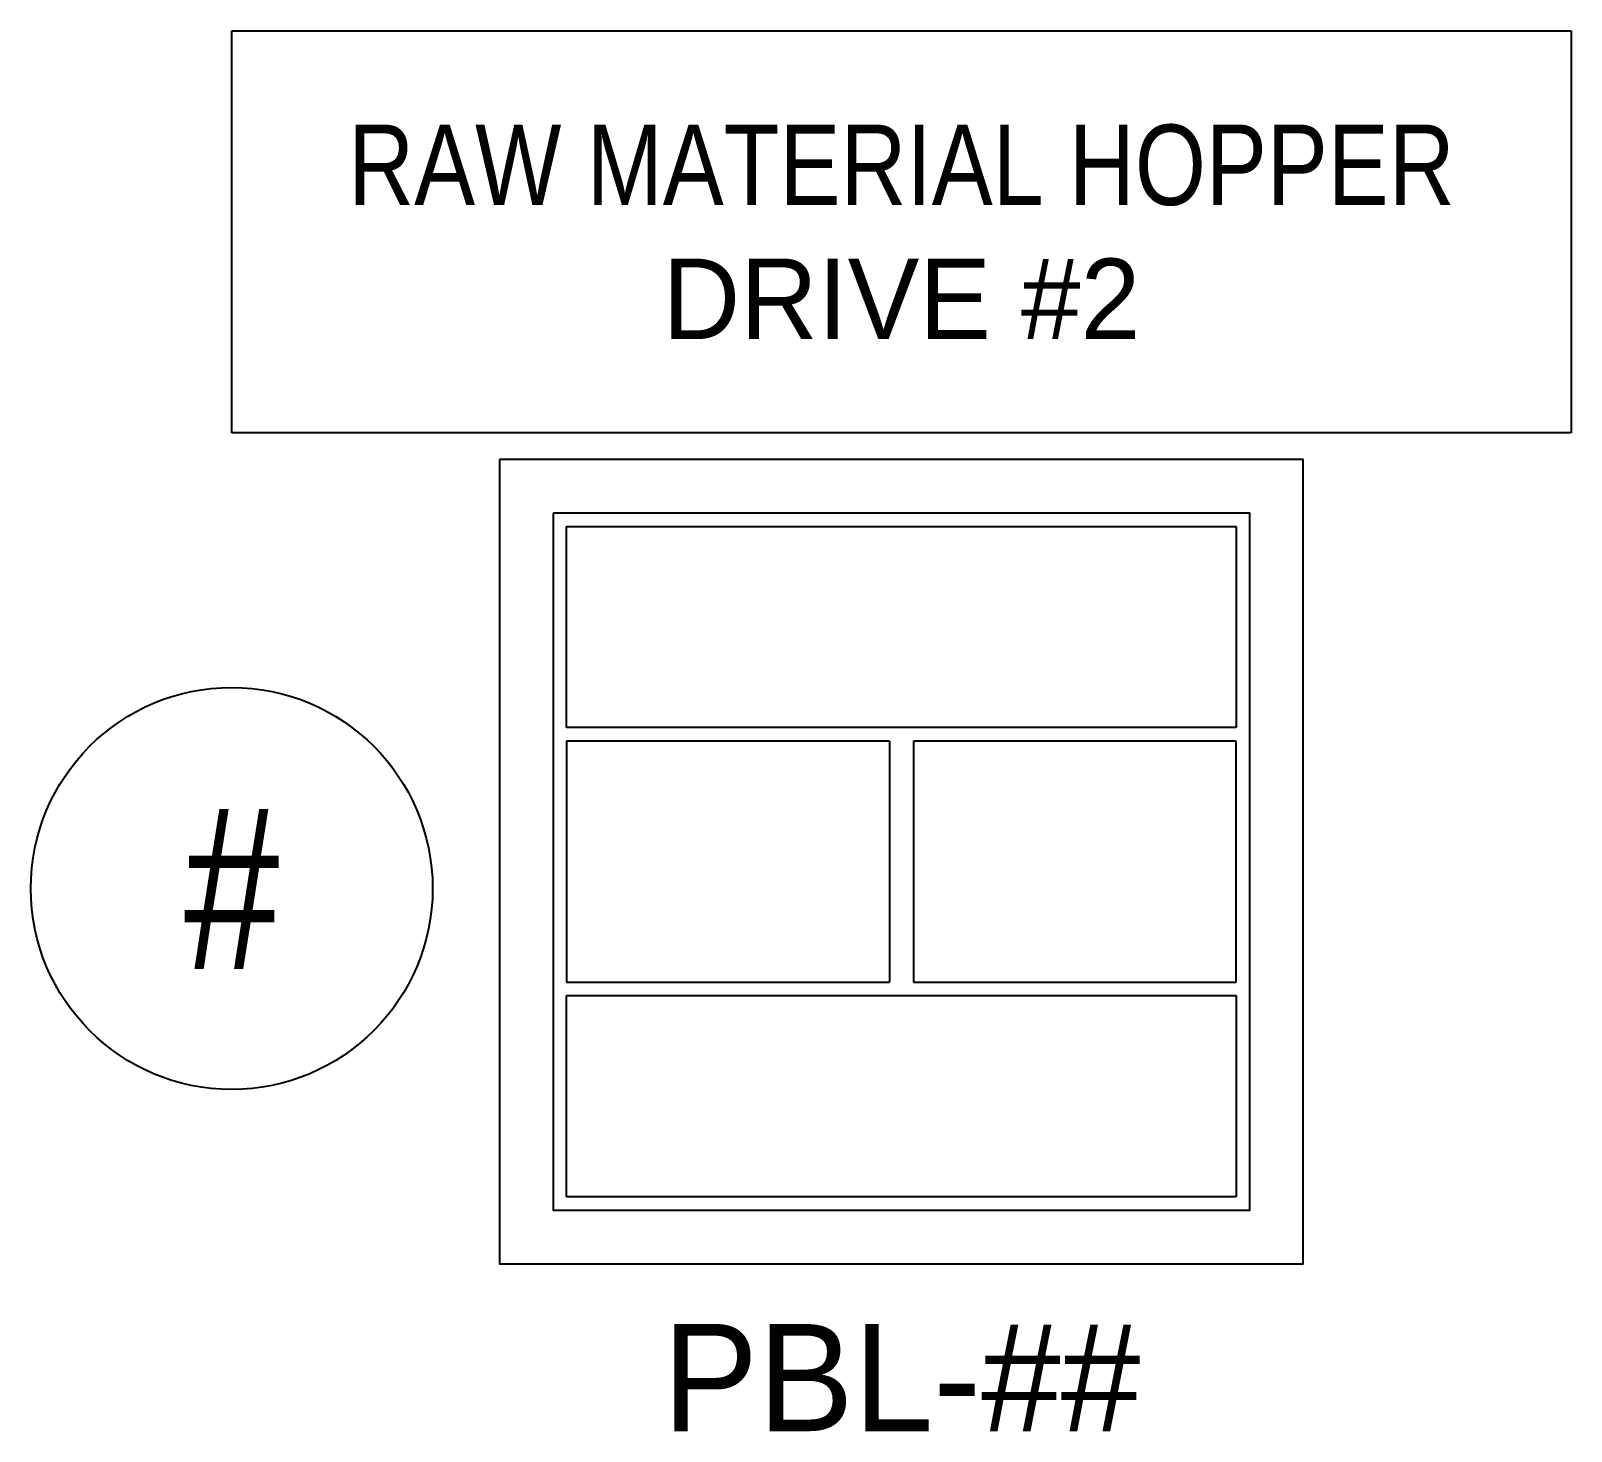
# Model space of a CAD drawing. Extents: x -1.62 to 1.25, y -1.06 to 1.55.
import ezdxf
from ezdxf.enums import TextEntityAlignment as Align

# ---------------------------------------------------------------- set-up
doc = ezdxf.new("R2010")
doc.units = 0
doc.header["$MEASUREMENT"] = 0
doc.layers.get('0').update_dxf_attribs({"color": 2, "linetype": 'CONTINUOUS'})
doc.layers.add('TEXT', color=7, linetype='CONTINUOUS')
doc.styles.get("Standard").update_dxf_attribs({"font": 'txt', "height": 0.2})

msp = doc.modelspace()

# ---------------------------------------------------------------- linework, layer by layer
at = {"color": 2}
for p, q in [((-1.25, 0.8), (-1.25, 1.55)), ((-1.25, 1.55), (1.25, 1.55)), ((1.25, 1.55), (1.25, 0.8)), ((1.25, 0.8), (-1.25, 0.8))]:
    msp.add_line(p, q, dxfattribs=at)
at = {"color": 3}
for p, q in [((-0.625, 0.625), (0.625, 0.625)), ((-0.625, 0.25), (-0.625, 0.625)), ((0.625, 0.625), (0.625, 0.25)), ((0.625, 0.25), (-0.625, 0.25)), ((-0.0222, 0.225), (-0.625, 0.225)), ((-0.625, 0.225), (-0.625, -0.225)), ((-0.0222, 0.225), (-0.0222, -0.225)), ((-0.625, -0.225), (-0.0222, -0.225))]:
    msp.add_line(p, q, dxfattribs=at)
at = {"color": 1}
for p, q in [((0.625, 0.225), (0.0222, 0.225)), ((0.0222, 0.225), (0.0222, -0.225)), ((0.625, -0.225), (0.625, 0.225)), ((0.0222, -0.225), (0.625, -0.225)), ((-0.625, -0.25), (0.625, -0.25)), ((-0.625, -0.625), (-0.625, -0.25)), ((0.625, -0.25), (0.625, -0.625)), ((0.625, -0.625), (-0.625, -0.625))]:
    msp.add_line(p, q, dxfattribs=at)
at = {"color": 253}
for points in [[(-0.75, 0.75), (-0.75, -0.75), (0.75, -0.75), (0.75, 0.75)], [(-0.65, 0.65), (-0.65, -0.65), (0.65, -0.65), (0.65, 0.65)]]:
    msp.add_lwpolyline(points, close=True, dxfattribs=at)
msp.add_circle((-1.25, -0.05), 0.375)

# ---------------------------------------------------------------- texts
at = {"color": 7, "width": 0.8}
msp.add_text('#', height=0.3, dxfattribs=at).set_placement((-1.25, -0.05), align=Align.MIDDLE)
msp.add_text('PBL-##', height=0.2).set_placement((0, -1.0625), align=Align.CENTER)
at = {"layer": 'TEXT', "color": 7, "width": 0.85}
msp.add_text('RAW MATERIAL HOPPER', height=0.15, dxfattribs=at).set_placement((0, 1.225), align=Align.CENTER)
at = {"layer": 'TEXT', "color": 7}
msp.add_text('DRIVE #2', height=0.15, dxfattribs=at).set_placement((0, 0.975), align=Align.CENTER)

doc.saveas('drawing.dxf')
